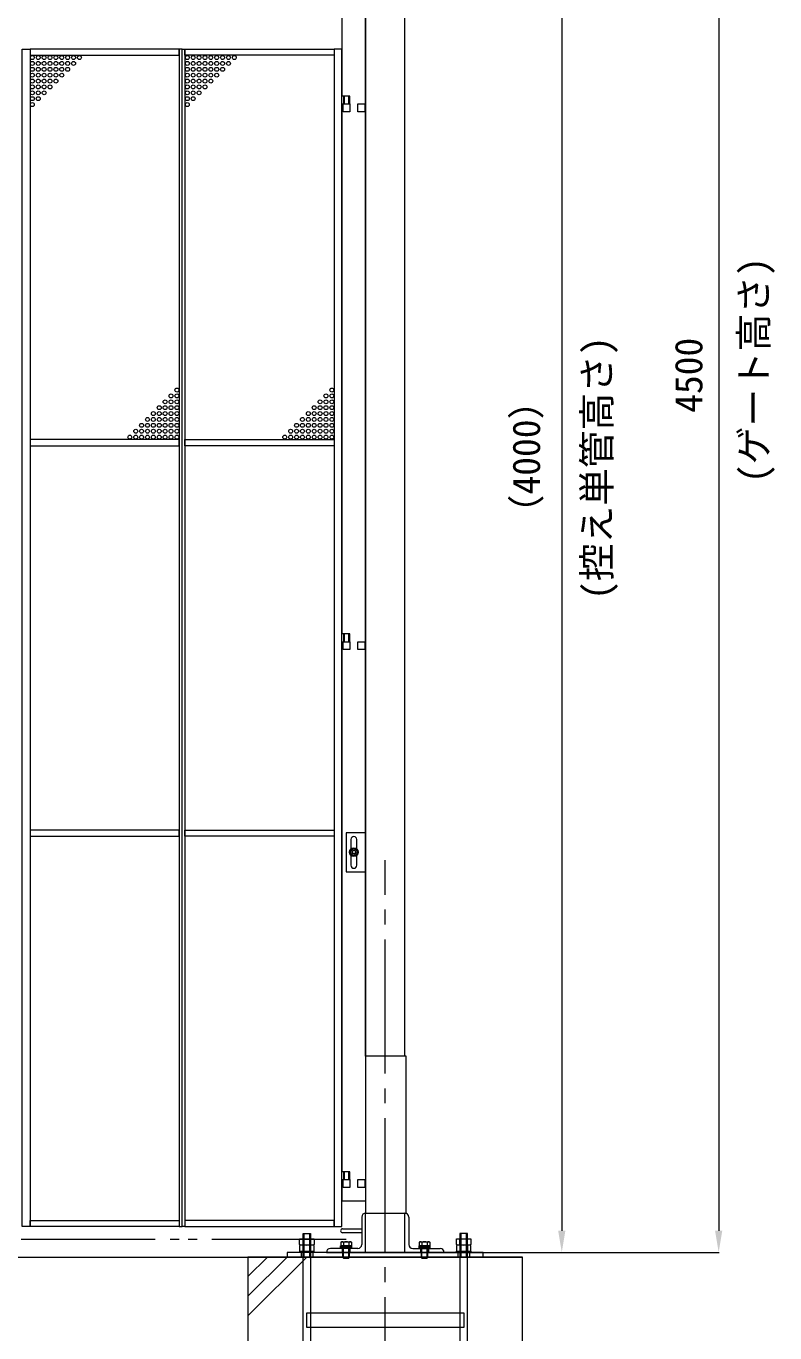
# Model space of a CAD drawing. Units: millimetres, scale not verified. Extents: x -69980 to -49855, y -14438 to 14438.
# Drawn here: x -61896 to -59987, y 3519 to 6852 of the extents above; entities that cross this region are included whole.
import ezdxf
from ezdxf.enums import TextEntityAlignment as Align

# ---------------------------------------------------------------- set-up
doc = ezdxf.new("R2010")
doc.units = ezdxf.units.MM
doc.header["$LTSCALE"] = 38
for name, pattern in [('CHAIN2', [12, 9, -1, 1, -1]), ('DASHED1', [1.8, 1.2, -0.6]), ('DOUBLE_CHAIN2', [12.8, 9, -1, 0.6, -0.6, 0.6, -1])]:
    doc.linetypes.add(name, pattern=pattern)
for name, color, linetype, lineweight in [('0-2_ACCG-3018', 7, 'Continuous', 18), ('0-5_ﾍﾞｰｽﾗｲﾝ', 5, 'Continuous', 18), ('0-6_ﾎﾞﾙﾄ類', 2, 'Continuous', 18), ('0-8_ﾜｲﾔｰﾛｰﾌﾟ', 7, 'DOUBLE_CHAIN2', 18), ('0-9_基礎工事用PCA小', 7, 'Continuous', 18), ('0-B_寸法', 3, 'Continuous', 18), ('0-C_側固定棒', 7, 'Continuous', 18), ('1-2_通芯', 1, 'CHAIN2', 18), ('1-5_標準ﾊﾟﾈﾙ', 7, 'Continuous', 18), ('1-6_標準柱', 7, 'Continuous', 18)]:
    doc.layers.add(name, color=color, linetype=linetype, lineweight=lineweight)
doc.styles.add('ＭＳ ゴシック', font='')
doc.styles.get('ＭＳ ゴシック').set_extended_font_data('MS Gothic')

msp = doc.modelspace()

# ---------------------------------------------------------------- linework, layer by layer
at = {"layer": '0-2_ACCG-3018'}
for centre in [(-61879.95, 6771.55), (-61864.95, 6771.55), (-61849.95, 6771.55), (-61834.95, 6771.55), (-61819.95, 6771.55), (-61804.95, 6771.55), (-61789.95, 6771.55), (-61774.95, 6771.55), (-61759.95, 6771.55), (-61484.95, 6771.55), (-61469.95, 6771.55), (-61454.95, 6771.55), (-61439.95, 6771.55), (-61424.95, 6771.55), (-61409.95, 6771.55), (-61394.95, 6771.55), (-61379.95, 6771.55), (-61364.95, 6771.55), (-61879.95, 6756.55), (-61879.95, 6741.55), (-61864.95, 6756.55), (-61864.95, 6741.55), (-61849.95, 6756.55), (-61849.95, 6741.55), (-61834.95, 6756.55), (-61834.95, 6741.55), (-61819.95, 6756.55), (-61819.95, 6741.55), (-61804.95, 6756.55), (-61804.95, 6741.55), (-61789.95, 6756.55), (-61789.95, 6741.55), (-61774.95, 6756.55), (-61484.95, 6756.55), (-61484.95, 6741.55), (-61469.95, 6756.55), (-61469.95, 6741.55), (-61454.95, 6756.55), (-61454.95, 6741.55), (-61439.95, 6756.55), (-61439.95, 6741.55), (-61424.95, 6756.55), (-61424.95, 6741.55), (-61409.95, 6756.55), (-61409.95, 6741.55), (-61394.95, 6756.55), (-61394.95, 6741.55), (-61379.95, 6756.55), (-61879.95, 6726.55), (-61879.95, 6711.55), (-61879.95, 6696.55), (-61864.95, 6726.55), (-61864.95, 6711.55), (-61864.95, 6696.55), (-61849.95, 6726.55), (-61849.95, 6711.55), (-61849.95, 6696.55), (-61834.95, 6726.55), (-61834.95, 6711.55), (-61834.95, 6696.55), (-61819.95, 6726.55), (-61819.95, 6711.55), (-61804.95, 6726.55), (-61484.95, 6726.55), (-61484.95, 6711.55), (-61484.95, 6696.55), (-61469.95, 6726.55), (-61469.95, 6711.55), (-61469.95, 6696.55), (-61454.95, 6726.55), (-61454.95, 6711.55), (-61454.95, 6696.55), (-61439.95, 6726.55), (-61439.95, 6711.55), (-61439.95, 6696.55), (-61424.95, 6726.55), (-61424.95, 6711.55), (-61409.95, 6726.55), (-61879.95, 6681.55), (-61879.95, 6666.55), (-61864.95, 6681.55), (-61864.95, 6666.55), (-61849.95, 6681.55), (-61484.95, 6681.55), (-61484.95, 6666.55), (-61469.95, 6681.55), (-61469.95, 6666.55), (-61454.95, 6681.55), (-61879.95, 6651.55), (-61484.95, 6651.55), (-61541.45, 5893.55), (-61526.45, 5908.55), (-61526.45, 5893.55), (-61511.45, 5923.55), (-61511.45, 5908.55), (-61511.45, 5893.55), (-61146.45, 5893.55), (-61131.45, 5908.55), (-61131.45, 5893.55), (-61116.45, 5923.55), (-61116.45, 5908.55), (-61116.45, 5893.55), (-61571.45, 5863.55), (-61556.45, 5878.55), (-61556.45, 5863.55), (-61541.45, 5878.55), (-61541.45, 5863.55), (-61526.45, 5878.55), (-61526.45, 5863.55), (-61511.45, 5878.55), (-61511.45, 5863.55), (-61176.45, 5863.55), (-61161.45, 5878.55), (-61161.45, 5863.55), (-61146.45, 5878.55), (-61146.45, 5863.55), (-61131.45, 5878.55), (-61131.45, 5863.55), (-61116.45, 5878.55), (-61116.45, 5863.55), (-61601.45, 5833.55), (-61586.45, 5848.55), (-61586.45, 5833.55), (-61571.45, 5848.55), (-61571.45, 5833.55), (-61556.45, 5848.55), (-61556.45, 5833.55), (-61541.45, 5848.55), (-61541.45, 5833.55), (-61526.45, 5848.55), (-61526.45, 5833.55), (-61511.45, 5848.55), (-61511.45, 5833.55), (-61206.45, 5833.55), (-61191.45, 5848.55), (-61191.45, 5833.55), (-61176.45, 5848.55), (-61176.45, 5833.55), (-61161.45, 5848.55), (-61161.45, 5833.55), (-61146.45, 5848.55), (-61146.45, 5833.55), (-61131.45, 5848.55), (-61131.45, 5833.55), (-61116.45, 5848.55), (-61116.45, 5833.55), (-61631.45, 5803.55), (-61616.45, 5818.55), (-61616.45, 5803.55), (-61601.45, 5818.55), (-61601.45, 5803.55), (-61586.45, 5818.55), (-61586.45, 5803.55), (-61571.45, 5818.55), (-61571.45, 5803.55), (-61556.45, 5818.55), (-61556.45, 5803.55), (-61541.45, 5818.55), (-61541.45, 5803.55), (-61526.45, 5818.55), (-61526.45, 5803.55), (-61511.45, 5818.55), (-61511.45, 5803.55), (-61236.45, 5803.55), (-61221.45, 5818.55), (-61221.45, 5803.55), (-61206.45, 5818.55), (-61206.45, 5803.55), (-61191.45, 5818.55), (-61191.45, 5803.55), (-61176.45, 5818.55), (-61176.45, 5803.55), (-61161.45, 5818.55), (-61161.45, 5803.55), (-61146.45, 5818.55), (-61146.45, 5803.55), (-61131.45, 5818.55), (-61131.45, 5803.55), (-61116.45, 5818.55), (-61116.45, 5803.55)]:
    msp.add_circle(centre, 5, dxfattribs=at)
at = {"layer": '0-5_ﾍﾞｰｽﾗｲﾝ'}
for p, q in [((-67341.7, 3712.5), (-60630.2, 3712.5)), ((-60730.2, 3724.5), (-60130.2, 3724.5))]:
    msp.add_line(p, q, dxfattribs=at)
at = {"layer": '0-6_ﾎﾞﾙﾄ類'}
for p, q in [((-61189.73, 3744.53), (-61189.73, 3759.1)), ((-61189.73, 3741.67), (-61189.73, 3727.1)), ((-61170.68, 3744.53), (-61170.68, 3759.1)), ((-61170.68, 3741.67), (-61170.68, 3727.1)), ((-61092.03, 3751.5), (-61093.88, 3750.45)), ((-61093.88, 3750.45), (-61093.88, 3741.7)), ((-61093.88, 3741.7), (-61066.53, 3741.7)), ((-61092.03, 3751.5), (-61068.38, 3751.5)), ((-61091.45, 3741.5), (-61068.95, 3741.5)), ((-61088.2, 3712.5), (-61088.2, 3734.5)), ((-61087.02, 3750.45), (-61087.02, 3741.7)), ((-61086.98, 3709.7), (-61086.98, 3734.5)), ((-61081.4, 3738.5), (-61080.33, 3734.5)), ((-61080.08, 3738.5), (-61079, 3734.5)), ((-61073.38, 3750.45), (-61073.38, 3741.7)), ((-61072.2, 3712.5), (-61072.2, 3734.5)), ((-61068.38, 3751.5), (-61066.53, 3750.45)), ((-61066.53, 3750.45), (-61066.53, 3741.7)), ((-60892.02, 3751.5), (-60893.88, 3750.45)), ((-60893.88, 3750.45), (-60893.88, 3741.7)), ((-60893.88, 3741.7), (-60866.53, 3741.7)), ((-60892.02, 3751.5), (-60868.38, 3751.5)), ((-60891.45, 3741.5), (-60868.95, 3741.5)), ((-60888.2, 3712.5), (-60888.2, 3734.5)), ((-60887.03, 3750.45), (-60887.03, 3741.7)), ((-60886.97, 3709.7), (-60886.97, 3734.5)), ((-60881.4, 3738.5), (-60880.32, 3734.5)), ((-60880.07, 3738.5), (-60879, 3734.5)), ((-60873.38, 3750.45), (-60873.38, 3741.7)), ((-60872.2, 3712.5), (-60872.2, 3734.5)), ((-60868.38, 3751.5), (-60866.53, 3750.45)), ((-60866.53, 3750.45), (-60866.53, 3741.7)), ((-60789.72, 3744.53), (-60789.72, 3759.1)), ((-60789.72, 3741.67), (-60789.72, 3727.1)), ((-60770.67, 3744.53), (-60770.67, 3759.1)), ((-60770.67, 3741.67), (-60770.67, 3727.1)), ((-61088.2, 3712.5), (-61086.98, 3709.7)), ((-60888.2, 3712.5), (-60886.97, 3709.7))]:
    msp.add_line(p, q, dxfattribs=at)
for points in [[(-61055.3, 4753.55), (-61050.38, 4745.05), (-61055.3, 4736.55), (-61065.1, 4736.55), (-61070.03, 4745.05), (-61065.1, 4753.55)], [(-61198.68, 3744.53), (-61198.68, 3759.1), (-61161.72, 3759.1), (-61161.72, 3744.53), (-61164.2, 3743.1), (-61196.2, 3743.1)], [(-61198.68, 3741.67), (-61198.68, 3727.1), (-61161.72, 3727.1), (-61161.72, 3741.67), (-61164.2, 3743.1), (-61196.2, 3743.1)], [(-61066.2, 3741.5), (-61066.2, 3738.5), (-61094.2, 3738.5), (-61094.2, 3741.5)], [(-61094.2, 3738.5), (-61066.2, 3738.5), (-61066.2, 3734.5), (-61094.2, 3734.5)], [(-60866.2, 3741.5), (-60866.2, 3738.5), (-60894.2, 3738.5), (-60894.2, 3741.5)], [(-60894.2, 3738.5), (-60866.2, 3738.5), (-60866.2, 3734.5), (-60894.2, 3734.5)], [(-60798.68, 3744.53), (-60798.68, 3759.1), (-60761.72, 3759.1), (-60761.72, 3744.53), (-60764.2, 3743.1), (-60796.2, 3743.1)], [(-60798.68, 3741.67), (-60798.68, 3727.1), (-60761.72, 3727.1), (-60761.72, 3741.67), (-60764.2, 3743.1), (-60796.2, 3743.1)], [(-61198.2, 3727.1), (-61162.2, 3727.1), (-61162.2, 3724.5), (-61198.2, 3724.5)], [(-60798.2, 3727.1), (-60762.2, 3727.1), (-60762.2, 3724.5), (-60798.2, 3724.5)]]:
    msp.add_lwpolyline(points, close=True, dxfattribs=at)
for points in [[(-61086.98, 3709.7), (-61073.43, 3709.7), (-61073.43, 3734.5)], [(-60886.97, 3709.7), (-60873.42, 3709.7), (-60873.42, 3734.5)], [(-61088.2, 3712.5), (-61072.2, 3712.5), (-61073.43, 3709.7)], [(-60888.2, 3712.5), (-60872.2, 3712.5), (-60873.42, 3709.7)]]:
    msp.add_lwpolyline(points, dxfattribs=at)
for radius in [11, 8.5, 4.75, 4.22]:
    msp.add_circle((-61060.2, 4745.05), radius, dxfattribs=at)
for centre, radius, start, end in [((-61060.2, 4745.05), 8.9, 132.757, 167.243), ((-61060.2, 4745.05), 8.9, 192.757, 227.243), ((-61060.2, 4745.05), 8.9, 72.757, 107.243), ((-61060.2, 4745.05), 8.9, 252.757, 287.243), ((-61060.2, 4745.05), 8.9, 12.757, 47.243), ((-61060.2, 4745.05), 8.9, 312.757, 347.243), ((-61194.2, 3752.28), 8.95, 240, 300), ((-61194.2, 3733.93), 8.95, 60, 120), ((-61180.2, 3775.55), 32.45, 252.932, 287.068), ((-61180.2, 3710.65), 32.45, 72.932, 107.068), ((-61166.2, 3752.28), 8.95, 239.975, 300.025), ((-61166.2, 3733.93), 8.95, 59.975, 120.025), ((-61090.45, 3745.45), 6.05, 55.616, 124.384), ((-61091.45, 3741.7), 0.2, 180, 270), ((-61080.2, 3728.88), 22.62, 72.412, 107.588), ((-61069.95, 3745.45), 6.05, 55.616, 124.384), ((-61068.95, 3741.7), 0.2, 270, 0), ((-60890.45, 3745.45), 6.05, 55.616, 124.384), ((-60891.45, 3741.7), 0.2, 180, 270), ((-60880.2, 3728.88), 22.62, 72.412, 107.588), ((-60869.95, 3745.45), 6.05, 55.616, 124.384), ((-60868.95, 3741.7), 0.2, 270, 0), ((-60794.2, 3752.28), 8.95, 240, 300), ((-60794.2, 3733.93), 8.95, 60, 120), ((-60780.2, 3775.55), 32.45, 252.932, 287.068), ((-60780.2, 3710.65), 32.45, 72.932, 107.068), ((-60766.2, 3752.28), 8.95, 239.975, 300.025), ((-60766.2, 3733.93), 8.95, 59.975, 120.025)]:
    msp.add_arc(centre, radius, start, end, dxfattribs=at)
at = {"layer": '0-8_ﾜｲﾔｰﾛｰﾌﾟ'}
msp.add_line((-61080.2, 3757.5), (-65480.2, 3757.5), dxfattribs=at)
at = {"layer": '0-9_基礎工事用PCA小'}
for p, q in [((-61330.2, 3562.5), (-61180.2, 3712.5)), ((-61330.2, 3612.5), (-61230.2, 3712.5)), ((-61330.2, 3662.5), (-61280.2, 3712.5)), ((-61189.73, 3712.5), (-61170.68, 3712.5)), ((-60770.67, 3712.5), (-60789.72, 3712.5)), ((-61170.68, 3532.5), (-61170.68, 3370.5)), ((-60789.72, 3532.5), (-60789.72, 3370.5))]:
    msp.add_line(p, q, dxfattribs=at)
at = {"layer": '0-9_基礎工事用PCA小', "color": 4, "linetype": 'DASHED1', "lineweight": 9}
for p, q in [((-61194.9, 3724.5), (-61194.9, 3712.5)), ((-61165.2, 3724.5), (-61165.2, 3712.5)), ((-61088.2, 3724.5), (-61088.2, 3712.5)), ((-61072.2, 3724.5), (-61072.2, 3712.5)), ((-60888.2, 3724.5), (-60888.2, 3712.5)), ((-60872.2, 3724.5), (-60872.2, 3712.5)), ((-60795.2, 3724.5), (-60795.2, 3712.5)), ((-60765.2, 3724.5), (-60765.2, 3712.5)), ((-61170.68, 3570.5), (-61170.68, 3532.5)), ((-60789.72, 3570.5), (-60789.72, 3532.5))]:
    msp.add_line(p, q, dxfattribs=at)
at = {"layer": '0-9_基礎工事用PCA小'}
for points in [[(-61189.73, 3195.55), (-61189.73, 3772.5), (-61170.68, 3772.5), (-61170.68, 3570.5)], [(-61189.73, 3710), (-61187.22, 3712.5), (-61187.22, 3772.5), (-61173.18, 3772.5), (-61173.18, 3712.5), (-61170.68, 3710)], [(-60770.67, 3195.55), (-60770.67, 3772.5), (-60789.72, 3772.5), (-60789.72, 3570.5)], [(-60770.67, 3710), (-60773.18, 3712.5), (-60773.18, 3772.5), (-60787.22, 3772.5), (-60787.22, 3712.5), (-60789.72, 3710)]]:
    msp.add_lwpolyline(points, dxfattribs=at)
for points in [[(-61330.2, 2812.5), (-60630.2, 2812.5), (-60630.2, 3712.5), (-61330.2, 3712.5)], [(-61230.2, 3712.5), (-60730.2, 3712.5), (-60730.2, 3724.5), (-61230.2, 3724.5)], [(-61180.2, 3570.5), (-60780.2, 3570.5), (-60780.2, 3532.5), (-61180.2, 3532.5)]]:
    msp.add_lwpolyline(points, close=True, dxfattribs=at)
at = {"layer": '0-B_寸法'}
for p, q in [((-60130.2, 8169.5), (-60130.2, 3779.5)), ((-60530.2, 7669.5), (-60530.2, 3779.5)), ((-60929.2, 3724.5), (-60129.2, 3724.5)), ((-60840.75, 3724.5), (-60529.2, 3724.5))]:
    msp.add_line(p, q, dxfattribs=at)
at = {"layer": '0-B_寸法', "color": 91}
for points in [[(-60539.38, 3779.5), (-60530.2, 3724.5), (-60521.03, 3779.5)], [(-60139.38, 3779.5), (-60130.2, 3724.5), (-60121.03, 3779.5)]]:
    msp.add_solid(points, dxfattribs=at)
at = {"layer": '0-C_側固定棒'}
for p, q in [((-61090.2, 5301.55), (-61090.2, 6653.05)), ((-61090.2, 3930.05), (-61090.2, 5281.55))]:
    msp.add_line(p, q, dxfattribs=at)
msp.add_lwpolyline([(-61090.2, 6673.05), (-61090.2, 7525.05), (-61030.2, 7525.05), (-61030.2, 3855.05), (-61090.2, 3855.05), (-61090.2, 3910.05)], dxfattribs=at)
for points in [[(-61070.55, 6633.05), (-61087.85, 6633.05), (-61087.85, 6653.05), (-61070.55, 6653.05)], [(-61032.55, 6633.05), (-61049.85, 6633.05), (-61049.85, 6653.05), (-61032.55, 6653.05)], [(-61070.55, 5261.55), (-61087.85, 5261.55), (-61087.85, 5281.55), (-61070.55, 5281.55)], [(-61032.55, 5261.55), (-61049.85, 5261.55), (-61049.85, 5281.55), (-61032.55, 5281.55)], [(-61070.55, 3890.05), (-61087.85, 3890.05), (-61087.85, 3910.05), (-61070.55, 3910.05)], [(-61032.55, 3890.05), (-61049.85, 3890.05), (-61049.85, 3910.05), (-61032.55, 3910.05)]]:
    msp.add_lwpolyline(points, close=True, dxfattribs=at)
at = {"layer": '1-2_通芯'}
msp.add_line((-60980.2, 2812.5), (-60980.2, 4724.5), dxfattribs=at)
at = {"layer": '1-5_標準ﾊﾟﾈﾙ'}
for p, q in [((-61086.9, 6673.05), (-61086.9, 6653.05)), ((-61086.9, 5301.55), (-61086.9, 5281.55)), ((-61086.9, 3930.05), (-61086.9, 3910.05))]:
    msp.add_line(p, q, dxfattribs=at)
at = {"layer": '1-5_標準ﾊﾟﾈﾙ', "color": 4, "linetype": 'DASHED1', "lineweight": 9}
for p, q in [((-61084.7, 6673.05), (-61084.7, 6653.05)), ((-61073.7, 6673.05), (-61073.7, 6653.05)), ((-61084.7, 5301.55), (-61084.7, 5281.55)), ((-61073.7, 5301.55), (-61073.7, 5281.55)), ((-61084.7, 3930.05), (-61084.7, 3910.05)), ((-61073.7, 3930.05), (-61073.7, 3910.05))]:
    msp.add_line(p, q, dxfattribs=at)
at = {"layer": '1-5_標準ﾊﾟﾈﾙ'}
for points in [[(-61905.7, 6793.05), (-61885.95, 6793.05), (-61885.95, 3790.05), (-61905.7, 3790.05)], [(-61505.45, 6793.05), (-61885.95, 6793.05), (-61885.95, 6777.55), (-61505.45, 6777.55)], [(-61498.2, 6793.05), (-61505.45, 6793.05), (-61505.45, 3790.05), (-61498.2, 3790.05)], [(-61498.2, 6793.05), (-61490.95, 6793.05), (-61490.95, 3790.05), (-61498.2, 3790.05)], [(-61490.95, 6793.05), (-61110.45, 6793.05), (-61110.45, 6777.55), (-61490.95, 6777.55)], [(-61090.7, 6793.05), (-61110.45, 6793.05), (-61110.45, 3790.05), (-61090.7, 3790.05)], [(-61505.45, 5797.55), (-61885.95, 5797.55), (-61885.95, 5781.55), (-61505.45, 5781.55)], [(-61490.95, 5797.55), (-61110.45, 5797.55), (-61110.45, 5781.55), (-61490.95, 5781.55)], [(-61505.45, 4801.55), (-61885.95, 4801.55), (-61885.95, 4785.55), (-61505.45, 4785.55)], [(-61490.95, 4801.55), (-61110.45, 4801.55), (-61110.45, 4785.55), (-61490.95, 4785.55)], [(-61505.45, 3790.05), (-61885.95, 3790.05), (-61885.95, 3805.55), (-61505.45, 3805.55)], [(-61490.95, 3790.05), (-61110.45, 3790.05), (-61110.45, 3805.55), (-61490.95, 3805.55)]]:
    msp.add_lwpolyline(points, close=True, dxfattribs=at)
for points in [[(-61090.7, 6653.05), (-61070.7, 6653.05), (-61070.7, 6673.05), (-61090.7, 6673.05)], [(-61090.7, 5281.55), (-61070.7, 5281.55), (-61070.7, 5301.55), (-61090.7, 5301.55)], [(-61090.7, 3910.05), (-61070.7, 3910.05), (-61070.7, 3930.05), (-61090.7, 3930.05)]]:
    msp.add_lwpolyline(points, dxfattribs=at)
at = {"layer": '1-6_標準柱'}
for p, q in [((-61030.2, 4224.5), (-61030.2, 7674.5)), ((-60930.2, 4224.5), (-60930.2, 7674.5)), ((-61067.7, 4777.5), (-61067.7, 4753.1)), ((-61052.7, 4753.1), (-61052.7, 4777.5)), ((-61067.7, 4737.02), (-61067.7, 4711.5)), ((-61052.7, 4711.5), (-61052.7, 4737.02)), ((-61040.2, 3814.5), (-61040.2, 3744.5)), ((-60920.2, 3814.5), (-60920.2, 3744.5)), ((-61050.2, 3734.5), (-61120.2, 3734.5)), ((-60910.2, 3734.5), (-60840.2, 3734.5)), ((-61030.2, 3724.5), (-60930.2, 3724.5))]:
    msp.add_line(p, q, dxfattribs=at)
at = {"layer": '1-6_標準柱', "color": 4, "linetype": 'DASHED1', "lineweight": 9}
for p, q in [((-61090.2, 3734.5), (-61090.2, 3724.5)), ((-61070.2, 3734.5), (-61070.2, 3724.5)), ((-60890.2, 3734.5), (-60890.2, 3724.5)), ((-60870.2, 3734.5), (-60870.2, 3724.5))]:
    msp.add_line(p, q, dxfattribs=at)
at = {"layer": '1-6_標準柱'}
for points in [[(-61030.2, 4794.5), (-61080.2, 4794.5), (-61080.2, 4694.5), (-61030.2, 4694.5)], [(-60927, 4224.5), (-61030.2, 4224.5), (-61030.2, 3824.5), (-60927, 3824.5)]]:
    msp.add_lwpolyline(points, close=True, dxfattribs=at)
for points in [[(-61130.2, 3724.5), (-61030.2, 3724.5), (-61030.2, 3824.5)], [(-60830.2, 3724.5), (-60930.2, 3724.5), (-60930.2, 3824.5)], [(-61089.2, 3784.5), (-61040.2, 3784.5), (-61040.2, 3774.5), (-61089.2, 3774.5)]]:
    msp.add_lwpolyline(points, dxfattribs=at)
for centre, radius, start, end in [((-61060.2, 4777.5), 7.5, 0, 180), ((-61060.2, 4711.5), 7.5, 180, 0), ((-61030.2, 3814.5), 10, 90, 180), ((-60930.2, 3814.5), 10, 0, 90), ((-61089.2, 3779.5), 5, 90, 270), ((-61120.2, 3724.5), 10, 90, 180), ((-61050.2, 3744.5), 10, 270, 0), ((-60910.2, 3744.5), 10, 180, 270), ((-60840.2, 3724.5), 10, 0, 90)]:
    msp.add_arc(centre, radius, start, end, dxfattribs=at)

# ---------------------------------------------------------------- texts
at = {"layer": '0-B_寸法', "style": 'ＭＳ ゴシック'}
for s, p in [('(ゲート高さ)', (-59984.6, 5686.5)), ('(控え単管高さ)', (-60384.6, 5388.5)), ('4500', (-60150.6, 5865.4)), ('（4000）', (-60564.45, 5561.07))]:
    msp.add_text(s, height=70.38, rotation=90, dxfattribs=at).set_placement(p, align=Align.BOTTOM_LEFT)

doc.saveas('drawing.dxf')
